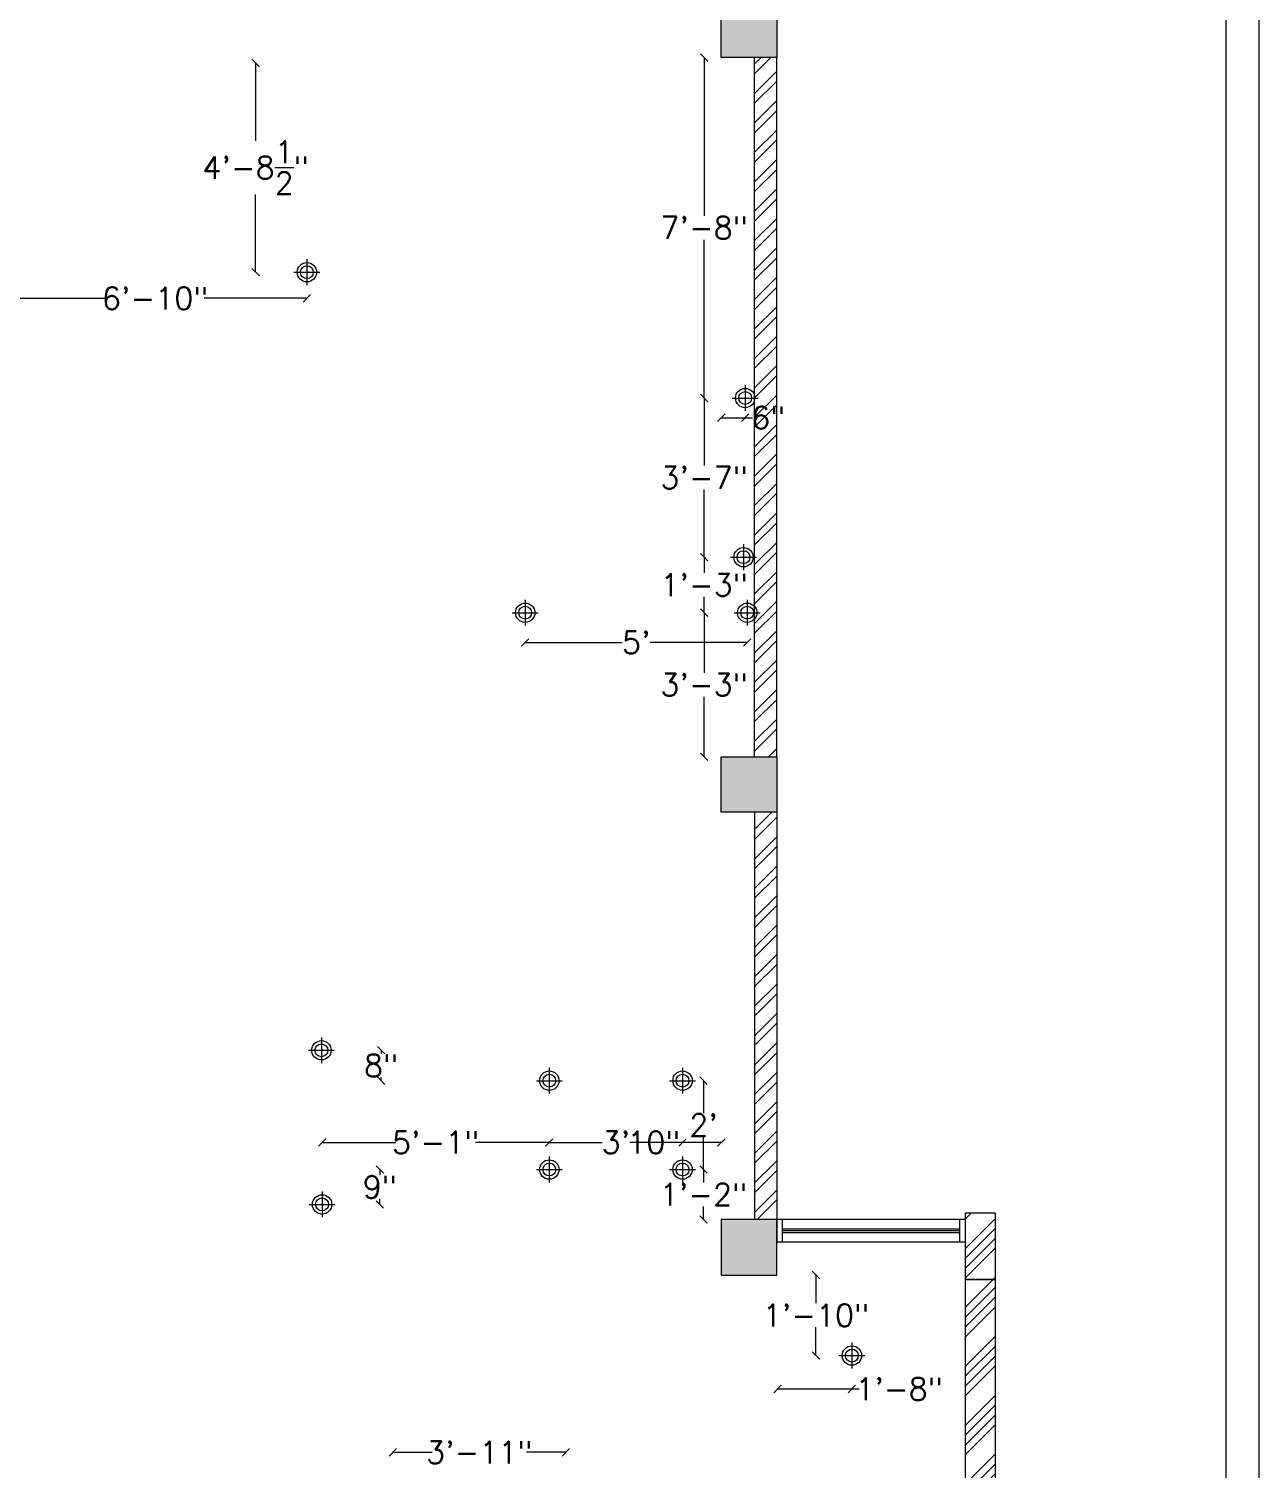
# Model space of a CAD drawing. Header units: inches. Extents: x 111501 to 134888, y 46021 to 52102.
# Drawn here: x 116631 to 116963.5, y 47113.8 to 47502.9 of the extents above; entities that cross this region are included whole.
import ezdxf

# ---------------------------------------------------------------- set-up
doc = ezdxf.new("R2010")
doc.units = ezdxf.units.IN
doc.header["$MEASUREMENT"] = 0
for name, color, linetype, lineweight in [('column', 252, 'Continuous', 9), ('dimension', 250, 'Continuous', 0), ('electrical 2', 1, 'Continuous', 0), ('SHEET', 7, 'Continuous', 30), ('wall', 7, 'Continuous', 9), ('window', 140, 'Continuous', 15)]:
    doc.layers.add(name, color=color, linetype=linetype, lineweight=lineweight)
doc.layers.add('electrical planing', color=251, linetype='Continuous')
doc.styles.get("Standard").update_dxf_attribs({"font": 'txt.shx', "height": 6})
doc.dimstyles.new('Standard$0', dxfattribs={"dimtxt": 4, "dimasz": 2, "dimexe": 0.125, "dimexo": 0.125, "dimgap": 0.25, "dimtad": 0, "dimtih": 1, "dimtoh": 1, "dimdec": 1, "dimlfac": -1, "dimzin": 0, "dimdsep": 46, "dimlunit": 4, "dimtxsty": 'Standard', "dimblk": 'OBLIQUE', "dimblk1": 'DOTSMALL', "dimblk2": 'DOTSMALL', "dimcen": 0, "dimse1": 1, "dimse2": 1, "dimadec": 0, "dimazin": 0, "dimtfac": 1, "dimtdec": 1, "dimtofl": 0, "dimtmove": 0, "dimatfit": 3, "dimfxl": 1, "dimtolj": 1, "dimtzin": 0, "dimarcsym": 0})

# ---------------------------------------------------------------- blocks, each defined once
blk = doc.blocks.new('POINT')
at = {"layer": 'electrical 2'}
for p, q in [((-3013.56, 3860.74, 29.22), (-3013.56, 3855.65, 29.22)), ((-3016.11, 3858.19, 29.22), (-3011.02, 3858.19, 29.22))]:
    blk.add_line(p, q, dxfattribs=at)
for radius in [1.91, 1.27]:
    blk.add_circle((-3013.56, 3858.19, 29.22), radius, dxfattribs=at)
blk = doc.blocks.new('_Oblique')
at = {"color": 0, "linetype": 'ByBlock', "lineweight": -2}
blk.add_line((-0.5, -0.5), (0.5, 0.5), dxfattribs=at)
blk = doc.blocks.new('*D553')
at = {"layer": 'Defpoints', "color": 0, "transparency": 16777216}
for p in [(116624.16, 47493.66), (116692.31, 47437.16), (116706.16, 47437.16)]:
    blk.add_point(p, dxfattribs=at)
at = {"layer": 'dimension', "color": 0, "lineweight": -2, "transparency": 16777216}
for p, q in [((116692.31, 47493.66), (116692.31, 47472.66)), ((116692.31, 47437.16), (116692.31, 47458.16))]:
    blk.add_line(p, q, dxfattribs=at)
at = {"layer": 'dimension', "color": 0, "lineweight": -2, "transparency": 16777216, "xscale": 2, "yscale": 2, "zscale": 2}
for p, rotation in [((116692.31, 47493.66), 90), ((116692.31, 47437.16), 270)]:
    blk.add_blockref('_Oblique', p, dxfattribs=dict(at, rotation=rotation))
at = {"layer": 'dimension', "color": 0, "lineweight": 5, "transparency": 16777216, "insert": (116692.31, 47465.41), "char_height": 6, "attachment_point": 5}
blk.add_mtext('\\A1;4\'-8{\\H1.000000x;\\S1/2;}"', dxfattribs=at)
blk = doc.blocks.new('_DOTSMALL')
at = {"color": 0, "linetype": 'ByBlock', "lineweight": -2, "const_width": 0.5}
blk.add_lwpolyline([(-0.0625, 0, 1), (0.0625, 0, 1)], format="xyb", close=True, dxfattribs=at)
blk = doc.blocks.new('*D554')
at = {"layer": 'Defpoints', "color": 0, "transparency": 16777216}
for p in [(116624.16, 47493.66), (116706.16, 47437.16), (116706.16, 47430.09)]:
    blk.add_point(p, dxfattribs=at)
at = {"layer": 'dimension', "color": 0, "lineweight": -2, "transparency": 16777216}
for p, q in [((116624.16, 47430.09), (116651.91, 47430.09)), ((116706.16, 47430.09), (116678.41, 47430.09))]:
    blk.add_line(p, q, dxfattribs=at)
at = {"layer": 'dimension', "color": 0, "lineweight": -2, "transparency": 16777216, "xscale": 2, "yscale": 2, "zscale": 2, "rotation": 180}
blk.add_blockref('_Oblique', (116624.16, 47430.09), dxfattribs=at)
at = {"layer": 'dimension', "color": 0, "lineweight": -2, "transparency": 16777216, "xscale": 2, "yscale": 2, "zscale": 2}
blk.add_blockref('_Oblique', (116706.16, 47430.09), dxfattribs=at)
at = {"layer": 'dimension', "color": 0, "lineweight": 5, "transparency": 16777216, "insert": (116665.16, 47430.09), "char_height": 6, "attachment_point": 5}
blk.add_mtext('\\A1;6\'-10"', dxfattribs=at)
blk = doc.blocks.new('*D555')
at = {"layer": 'Defpoints', "color": 0, "transparency": 16777216}
for p in [(116818.16, 47495.16), (116813.52, 47403.16), (116824.61, 47403.16)]:
    blk.add_point(p, dxfattribs=at)
at = {"layer": 'dimension', "color": 0, "lineweight": -2, "transparency": 16777216}
for p, q in [((116813.52, 47495.16), (116813.52, 47452.41)), ((116813.52, 47403.16), (116813.52, 47445.91))]:
    blk.add_line(p, q, dxfattribs=at)
at = {"layer": 'dimension', "color": 0, "lineweight": -2, "transparency": 16777216, "xscale": 2, "yscale": 2, "zscale": 2}
for p, rotation in [((116813.52, 47495.16), 90), ((116813.52, 47403.16), 270)]:
    blk.add_blockref('_Oblique', p, dxfattribs=dict(at, rotation=rotation))
at = {"layer": 'dimension', "color": 0, "lineweight": 5, "transparency": 16777216, "insert": (116813.52, 47449.16), "char_height": 6, "attachment_point": 5}
blk.add_mtext('\\A1;7\'-8"', dxfattribs=at)
blk = doc.blocks.new('*D556')
at = {"layer": 'Defpoints', "color": 0, "lineweight": 5, "transparency": 16777216}
for p in [(116818.16, 47495.16), (116824.61, 47403.16), (116824.61, 47397.84)]:
    blk.add_point(p, dxfattribs=at)
at = {"layer": 'dimension', "color": 0, "lineweight": -2, "transparency": 16777216}
for p, q in [((116818.16, 47397.84), (116824.61, 47397.84)), ((116824.61, 47397.84), (116826.61, 47397.84))]:
    blk.add_line(p, q, dxfattribs=at)
at = {"layer": 'dimension', "color": 0, "lineweight": -2, "transparency": 16777216, "xscale": 2, "yscale": 2, "zscale": 2, "rotation": 180}
blk.add_blockref('_Oblique', (116818.16, 47397.84), dxfattribs=at)
at = {"layer": 'dimension', "color": 0, "lineweight": -2, "transparency": 16777216, "xscale": 2, "yscale": 2, "zscale": 2}
blk.add_blockref('_Oblique', (116824.61, 47397.84), dxfattribs=at)
at = {"layer": 'dimension', "color": 0, "lineweight": 5, "transparency": 16777216, "insert": (116830.86, 47397.84), "char_height": 6, "attachment_point": 5}
blk.add_mtext('\\A1;6"', dxfattribs=at)
blk = doc.blocks.new('*D557')
at = {"layer": 'Defpoints', "color": 0, "lineweight": 5, "transparency": 16777216}
for p in [(116824.61, 47403.16), (116813.52, 47360.16), (116824.16, 47360.16)]:
    blk.add_point(p, dxfattribs=at)
at = {"layer": 'dimension', "color": 0, "lineweight": -2, "transparency": 16777216}
for p, q in [((116813.52, 47403.16), (116813.52, 47384.91)), ((116813.52, 47360.16), (116813.52, 47378.41))]:
    blk.add_line(p, q, dxfattribs=at)
at = {"layer": 'dimension', "color": 0, "lineweight": -2, "transparency": 16777216, "xscale": 2, "yscale": 2, "zscale": 2}
for p, rotation in [((116813.52, 47403.16), 90), ((116813.52, 47360.16), 270)]:
    blk.add_blockref('_Oblique', p, dxfattribs=dict(at, rotation=rotation))
at = {"layer": 'dimension', "color": 0, "lineweight": 5, "transparency": 16777216, "insert": (116813.52, 47381.66), "char_height": 6, "attachment_point": 5}
blk.add_mtext('\\A1;3\'-7"', dxfattribs=at)
blk = doc.blocks.new('*D558')
at = {"layer": 'Defpoints', "color": 0, "lineweight": 5, "transparency": 16777216}
for p in [(116824.16, 47360.16), (116813.52, 47345.16), (116825.16, 47345.16)]:
    blk.add_point(p, dxfattribs=at)
at = {"layer": 'dimension', "color": 0, "lineweight": -2, "transparency": 16777216}
for p, q in [((116813.52, 47360.16), (116813.52, 47355.91)), ((116813.52, 47345.16), (116813.52, 47349.41))]:
    blk.add_line(p, q, dxfattribs=at)
at = {"layer": 'dimension', "color": 0, "lineweight": -2, "transparency": 16777216, "xscale": 2, "yscale": 2, "zscale": 2}
for p, rotation in [((116813.52, 47360.16), 90), ((116813.52, 47345.16), 270)]:
    blk.add_blockref('_Oblique', p, dxfattribs=dict(at, rotation=rotation))
at = {"layer": 'dimension', "color": 0, "lineweight": 5, "transparency": 16777216, "insert": (116813.52, 47352.66), "char_height": 6, "attachment_point": 5}
blk.add_mtext('\\A1;1\'-3"', dxfattribs=at)
blk = doc.blocks.new('*D559')
at = {"layer": 'Defpoints', "color": 0, "lineweight": 5, "transparency": 16777216}
for p in [(116825.16, 47345.16), (116813.52, 47306.23), (116822.72, 47306.23)]:
    blk.add_point(p, dxfattribs=at)
at = {"layer": 'dimension', "color": 0, "lineweight": -2, "transparency": 16777216}
for p, q in [((116813.52, 47345.16), (116813.52, 47328.95)), ((116813.52, 47306.23), (116813.52, 47322.45))]:
    blk.add_line(p, q, dxfattribs=at)
at = {"layer": 'dimension', "color": 0, "lineweight": -2, "transparency": 16777216, "xscale": 2, "yscale": 2, "zscale": 2}
for p, rotation in [((116813.52, 47345.16), 90), ((116813.52, 47306.23), 270)]:
    blk.add_blockref('_Oblique', p, dxfattribs=dict(at, rotation=rotation))
at = {"layer": 'dimension', "color": 0, "lineweight": 5, "transparency": 16777216, "insert": (116813.52, 47325.7), "char_height": 6, "attachment_point": 5}
blk.add_mtext('\\A1;3\'-3"', dxfattribs=at)
blk = doc.blocks.new('*D560')
at = {"layer": 'Defpoints', "color": 0, "transparency": 16777216}
for p in [(116765.16, 47345.16), (116825.16, 47345.16), (116825.16, 47337.14)]:
    blk.add_point(p, dxfattribs=at)
at = {"layer": 'dimension', "color": 0, "lineweight": -2, "transparency": 16777216}
for p, q in [((116765.16, 47337.14), (116791.41, 47337.14)), ((116825.16, 47337.14), (116798.91, 47337.14))]:
    blk.add_line(p, q, dxfattribs=at)
at = {"layer": 'dimension', "color": 0, "lineweight": -2, "transparency": 16777216, "xscale": 2, "yscale": 2, "zscale": 2, "rotation": 180}
blk.add_blockref('_Oblique', (116765.16, 47337.14), dxfattribs=at)
at = {"layer": 'dimension', "color": 0, "lineweight": -2, "transparency": 16777216, "xscale": 2, "yscale": 2, "zscale": 2}
blk.add_blockref('_Oblique', (116825.16, 47337.14), dxfattribs=at)
at = {"layer": 'dimension', "color": 0, "lineweight": 5, "transparency": 16777216, "insert": (116795.16, 47337.14), "char_height": 6, "attachment_point": 5}
blk.add_mtext("\\A1;5'", dxfattribs=at)
blk = doc.blocks.new('*D569')
at = {"layer": 'Defpoints', "color": 0, "lineweight": 5, "transparency": 16777216}
for p in [(116807.67, 47202.06), (116807.67, 47194.73), (116818.16, 47181.23)]:
    blk.add_point(p, dxfattribs=at)
at = {"layer": 'dimension', "color": 0, "lineweight": -2, "transparency": 16777216}
for p, q in [((116807.67, 47202.06), (116805.67, 47202.06)), ((116818.16, 47202.06), (116807.67, 47202.06))]:
    blk.add_line(p, q, dxfattribs=at)
at = {"layer": 'dimension', "color": 0, "lineweight": -2, "transparency": 16777216, "xscale": 2, "yscale": 2, "zscale": 2, "rotation": 180}
blk.add_blockref('_Oblique', (116807.67, 47202.06), dxfattribs=at)
at = {"layer": 'dimension', "color": 0, "lineweight": -2, "transparency": 16777216, "xscale": 2, "yscale": 2, "zscale": 2}
blk.add_blockref('_Oblique', (116818.16, 47202.06), dxfattribs=at)
at = {"layer": 'dimension', "color": 0, "lineweight": 5, "transparency": 16777216, "insert": (116799.92, 47202.06), "char_height": 6, "attachment_point": 5}
blk.add_mtext('\\A1;10"', dxfattribs=at)
blk = doc.blocks.new('*D570')
at = {"layer": 'Defpoints', "color": 0, "lineweight": 5, "transparency": 16777216}
for p in [(116807.67, 47194.73), (116813.36, 47194.73), (116818.16, 47181.23)]:
    blk.add_point(p, dxfattribs=at)
at = {"layer": 'dimension', "color": 0, "lineweight": -2, "transparency": 16777216}
for p, q in [((116813.36, 47194.73), (116813.36, 47191.23)), ((116813.36, 47181.23), (116813.36, 47184.73))]:
    blk.add_line(p, q, dxfattribs=at)
at = {"layer": 'dimension', "color": 0, "lineweight": -2, "transparency": 16777216, "xscale": 2, "yscale": 2, "zscale": 2}
for p, rotation in [((116813.36, 47194.73), 90), ((116813.36, 47181.23), 270)]:
    blk.add_blockref('_Oblique', p, dxfattribs=dict(at, rotation=rotation))
at = {"layer": 'dimension', "color": 0, "lineweight": 5, "transparency": 16777216, "insert": (116813.36, 47187.98), "char_height": 6, "attachment_point": 5}
blk.add_mtext('\\A1;1\'-2"', dxfattribs=at)
blk = doc.blocks.new('*D571')
at = {"layer": 'Defpoints', "color": 0, "transparency": 16777216}
for p in [(116807.67, 47218.73), (116813.36, 47218.73), (116807.67, 47194.73)]:
    blk.add_point(p, dxfattribs=at)
at = {"layer": 'dimension', "color": 0, "lineweight": -2, "transparency": 16777216}
for p, q in [((116813.36, 47218.73), (116813.36, 47209.98)), ((116813.36, 47194.73), (116813.36, 47203.48))]:
    blk.add_line(p, q, dxfattribs=at)
at = {"layer": 'dimension', "color": 0, "lineweight": -2, "transparency": 16777216, "xscale": 2, "yscale": 2, "zscale": 2}
for p, rotation in [((116813.36, 47218.73), 90), ((116813.36, 47194.73), 270)]:
    blk.add_blockref('_Oblique', p, dxfattribs=dict(at, rotation=rotation))
at = {"layer": 'dimension', "color": 0, "lineweight": 5, "transparency": 16777216, "insert": (116813.36, 47206.73), "char_height": 6, "attachment_point": 5}
blk.add_mtext("\\A1;2'", dxfattribs=at)
blk = doc.blocks.new('*D572')
at = {"layer": 'Defpoints', "color": 0, "transparency": 16777216}
for p in [(116771.67, 47202.06), (116771.67, 47194.73), (116807.67, 47194.73)]:
    blk.add_point(p, dxfattribs=at)
at = {"layer": 'dimension', "color": 0, "lineweight": -2, "transparency": 16777216}
for p, q in [((116771.67, 47202.06), (116785.92, 47202.06)), ((116807.67, 47202.06), (116793.42, 47202.06))]:
    blk.add_line(p, q, dxfattribs=at)
at = {"layer": 'dimension', "color": 0, "lineweight": -2, "transparency": 16777216, "xscale": 2, "yscale": 2, "zscale": 2, "rotation": 180}
blk.add_blockref('_Oblique', (116771.67, 47202.06), dxfattribs=at)
at = {"layer": 'dimension', "color": 0, "lineweight": -2, "transparency": 16777216, "xscale": 2, "yscale": 2, "zscale": 2}
blk.add_blockref('_Oblique', (116807.67, 47202.06), dxfattribs=at)
at = {"layer": 'dimension', "color": 0, "lineweight": 5, "transparency": 16777216, "insert": (116789.67, 47202.06), "char_height": 6, "attachment_point": 5}
blk.add_mtext("\\A1;3'", dxfattribs=at)
blk = doc.blocks.new('*D573')
at = {"layer": 'Defpoints', "color": 0, "lineweight": 5, "transparency": 16777216}
for p in [(116710.27, 47202.06), (116771.67, 47194.73), (116710.27, 47185.3)]:
    blk.add_point(p, dxfattribs=at)
at = {"layer": 'dimension', "color": 0, "lineweight": -2, "transparency": 16777216}
for p, q in [((116710.27, 47202.06), (116730.22, 47202.06)), ((116771.67, 47202.06), (116751.72, 47202.06))]:
    blk.add_line(p, q, dxfattribs=at)
at = {"layer": 'dimension', "color": 0, "lineweight": -2, "transparency": 16777216, "xscale": 2, "yscale": 2, "zscale": 2, "rotation": 180}
blk.add_blockref('_Oblique', (116710.27, 47202.06), dxfattribs=at)
at = {"layer": 'dimension', "color": 0, "lineweight": -2, "transparency": 16777216, "xscale": 2, "yscale": 2, "zscale": 2}
blk.add_blockref('_Oblique', (116771.67, 47202.06), dxfattribs=at)
at = {"layer": 'dimension', "color": 0, "lineweight": 5, "transparency": 16777216, "insert": (116740.97, 47202.06), "char_height": 6, "attachment_point": 5}
blk.add_mtext('\\A1;5\'-1"', dxfattribs=at)
blk = doc.blocks.new('*D574')
at = {"layer": 'Defpoints', "color": 0, "lineweight": 5, "transparency": 16777216}
for p in [(116771.67, 47194.73), (116710.27, 47185.3), (116725.9, 47185.3)]:
    blk.add_point(p, dxfattribs=at)
at = {"layer": 'dimension', "color": 0, "lineweight": -2, "transparency": 16777216}
for p, q in [((116725.9, 47194.73), (116725.9, 47193.27)), ((116725.9, 47185.3), (116725.9, 47186.77))]:
    blk.add_line(p, q, dxfattribs=at)
at = {"layer": 'dimension', "color": 0, "lineweight": -2, "transparency": 16777216, "xscale": 2, "yscale": 2, "zscale": 2}
for p, rotation in [((116725.9, 47194.73), 90), ((116725.9, 47185.3), 270)]:
    blk.add_blockref('_Oblique', p, dxfattribs=dict(at, rotation=rotation))
at = {"layer": 'dimension', "color": 0, "lineweight": 5, "transparency": 16777216, "insert": (116725.9, 47190.02), "char_height": 6, "attachment_point": 5}
blk.add_mtext('\\A1;9"', dxfattribs=at)
blk = doc.blocks.new('*D575')
at = {"layer": 'Defpoints', "color": 0, "transparency": 16777216}
for p in [(116710.08, 47226.94), (116726.2, 47226.94), (116771.67, 47218.73)]:
    blk.add_point(p, dxfattribs=at)
at = {"layer": 'dimension', "color": 0, "lineweight": -2, "transparency": 16777216}
for p, q in [((116726.2, 47226.94), (116726.2, 47226.09)), ((116726.2, 47218.73), (116726.2, 47219.59))]:
    blk.add_line(p, q, dxfattribs=at)
at = {"layer": 'dimension', "color": 0, "lineweight": -2, "transparency": 16777216, "xscale": 2, "yscale": 2, "zscale": 2}
for p, rotation in [((116726.2, 47226.94), 90), ((116726.2, 47218.73), 270)]:
    blk.add_blockref('_Oblique', p, dxfattribs=dict(at, rotation=rotation))
at = {"layer": 'dimension', "color": 0, "lineweight": 5, "transparency": 16777216, "insert": (116726.2, 47222.84), "char_height": 6, "attachment_point": 5}
blk.add_mtext('\\A1;8"', dxfattribs=at)
blk = doc.blocks.new('*D590')
at = {"layer": 'Defpoints', "color": 0, "transparency": 16777216}
for p in [(116833.16, 47166.23), (116843.75, 47144.47), (116853.45, 47144.47)]:
    blk.add_point(p, dxfattribs=at)
at = {"layer": 'dimension', "color": 0, "lineweight": -2, "transparency": 16777216}
for p, q in [((116843.75, 47166.23), (116843.75, 47158.6)), ((116843.75, 47144.47), (116843.75, 47152.1))]:
    blk.add_line(p, q, dxfattribs=at)
at = {"layer": 'dimension', "color": 0, "lineweight": -2, "transparency": 16777216, "xscale": 2, "yscale": 2, "zscale": 2}
for p, rotation in [((116843.75, 47166.23), 90), ((116843.75, 47144.47), 270)]:
    blk.add_blockref('_Oblique', p, dxfattribs=dict(at, rotation=rotation))
at = {"layer": 'dimension', "color": 0, "lineweight": 5, "transparency": 16777216, "insert": (116843.75, 47155.35), "char_height": 6, "attachment_point": 5}
blk.add_mtext('\\A1;1\'-10"', dxfattribs=at)
blk = doc.blocks.new('*D591')
at = {"layer": 'Defpoints', "color": 0, "transparency": 16777216}
for p in [(116833.33, 47166.25), (116853.45, 47144.47), (116853.45, 47135.44)]:
    blk.add_point(p, dxfattribs=at)
at = {"layer": 'dimension', "color": 0, "lineweight": -2, "transparency": 16777216}
for p, q in [((116833.33, 47135.44), (116853.45, 47135.44)), ((116853.45, 47135.44), (116855.45, 47135.44))]:
    blk.add_line(p, q, dxfattribs=at)
at = {"layer": 'dimension', "color": 0, "lineweight": -2, "transparency": 16777216, "xscale": 2, "yscale": 2, "zscale": 2, "rotation": 180}
blk.add_blockref('_Oblique', (116833.33, 47135.44), dxfattribs=at)
at = {"layer": 'dimension', "color": 0, "lineweight": -2, "transparency": 16777216, "xscale": 2, "yscale": 2, "zscale": 2}
blk.add_blockref('_Oblique', (116853.45, 47135.44), dxfattribs=at)
at = {"layer": 'dimension', "color": 0, "lineweight": 5, "transparency": 16777216, "insert": (116866.2, 47135.44), "char_height": 6, "attachment_point": 5}
blk.add_mtext('\\A1;1\'-8"', dxfattribs=at)
blk = doc.blocks.new('*D594')
at = {"layer": 'Defpoints', "color": 0, "transparency": 16777216}
for p in [(116729.36, 47118.33), (116729.36, 47109.81), (116776.16, 47051.23)]:
    blk.add_point(p, dxfattribs=at)
at = {"layer": 'dimension', "color": 0, "lineweight": -2, "transparency": 16777216}
for p, q in [((116729.36, 47118.33), (116740.01, 47118.33)), ((116776.16, 47118.33), (116765.51, 47118.33))]:
    blk.add_line(p, q, dxfattribs=at)
at = {"layer": 'dimension', "color": 0, "lineweight": -2, "transparency": 16777216, "xscale": 2, "yscale": 2, "zscale": 2, "rotation": 180}
blk.add_blockref('_Oblique', (116729.36, 47118.33), dxfattribs=at)
at = {"layer": 'dimension', "color": 0, "lineweight": -2, "transparency": 16777216, "xscale": 2, "yscale": 2, "zscale": 2}
blk.add_blockref('_Oblique', (116776.16, 47118.33), dxfattribs=at)
at = {"layer": 'dimension', "color": 0, "lineweight": 5, "transparency": 16777216, "insert": (116752.76, 47118.33), "char_height": 6, "attachment_point": 5}
blk.add_mtext('\\A1;3\'-11"', dxfattribs=at)

msp = doc.modelspace()

# ---------------------------------------------------------------- hatches: boundary and pattern name
at = {"layer": 'column'}
h = msp.add_hatch(color=256, dxfattribs=at)
h.paths.add_polyline_path([(116818.16, 47506.21), (116818.16, 47495.21), (116829.16, 47495.21), (116829.16, 47506.21)])
h.paths.add_polyline_path([(116829.16, 47506.21), (116829.16, 47510.21), (116818.16, 47510.21), (116818.16, 47506.21)])
h.paths.add_polyline_path([(116829.16, 47495.21), (116833.16, 47495.21), (116833.16, 47506.21), (116829.16, 47506.21)])
h.paths.add_polyline_path([(116833.16, 47510.21), (116829.16, 47510.21), (116829.16, 47506.21), (116833.16, 47506.21)])
h = msp.add_hatch(color=256, dxfattribs=at)
h.paths.add_polyline_path([(116818.16, 47302.28), (116818.16, 47291.28), (116829.16, 47291.28), (116829.16, 47302.28)])
h.paths.add_polyline_path([(116829.16, 47302.28), (116829.16, 47306.28), (116818.16, 47306.28), (116818.16, 47302.28)])
h.paths.add_polyline_path([(116829.16, 47291.28), (116833.16, 47291.28), (116833.16, 47302.28), (116829.16, 47302.28)])
h.paths.add_polyline_path([(116833.16, 47306.28), (116829.16, 47306.28), (116829.16, 47302.28), (116833.16, 47302.28)])
h = msp.add_hatch(color=256, dxfattribs=at)
h.paths.add_polyline_path([(116833.16, 47177.28), (116833.16, 47166.28), (116822.16, 47166.28), (116822.16, 47177.28)])
h.paths.add_polyline_path([(116822.16, 47177.28), (116822.16, 47181.28), (116833.16, 47181.28), (116833.16, 47177.28)])
h.paths.add_polyline_path([(116822.16, 47166.28), (116818.16, 47166.28), (116818.16, 47177.28), (116822.16, 47177.28)])
h.paths.add_polyline_path([(116818.16, 47181.28), (116822.16, 47181.28), (116822.16, 47177.28), (116818.16, 47177.28)])
at = {"layer": 'wall', "lineweight": 5}
h = msp.add_hatch(dxfattribs=at)
h.set_pattern_fill('ANSI32', color=256, scale=15, style=0)
h.set_pattern_definition([(45, (17503.862, -19.2986), (-3.97747564, 3.97747564), []), (45, (17506.5136, -19.2986), (-3.97747564, 3.97747564), [])])
h.paths.add_polyline_path([(116827.16, 47510.16), (116833.16, 47510.16), (116833.16, 47699.09), (116827.16, 47699.09)])
h.paths.add_polyline_path([(116827.16, 47306.23), (116833.16, 47306.23), (116833.16, 47495.16), (116827.16, 47495.16)])
h.paths.add_polyline_path([(116827.16, 47714.09), (116833.16, 47714.09), (116833.16, 47899.01), (116827.16, 47899.01)])
h.paths.add_polyline_path([(116827.16, 47181.23), (116833.16, 47181.23), (116833.16, 47291.23), (116827.16, 47291.23)])
h = msp.add_hatch(dxfattribs=at)
h.set_pattern_fill('ANSI34', color=256, scale=15, style=0)
h.set_pattern_definition([(45, (912.925, -19.299), (-7.9549513, 7.9549513), []), (45, (915.576, -19.299), (-7.9549513, 7.9549513), []), (45, (918.228, -19.299), (-7.9549513, 7.9549513), []), (45, (920.88, -19.299), (-7.9549513, 7.9549513), [])])
h.paths.add_polyline_path([(116884.16, 47165.04), (116892.16, 47165.04), (116892.16, 47023.04), (116884.16, 47023.04), (116884.16, 47136.61, 0.103538), (116884.38, 47137.66, 0.103538), (116884.16, 47138.71)])
h.paths.add_polyline_path([(116884.16, 46969.04), (116892.16, 46969.04), (116892.16, 46987.04), (116888.16, 46987.04), (116884.16, 46987.04), (116884.16, 46975.04)])
h.paths.add_polyline_path([(116884.16, 47175.23), (116884.16, 47165.04), (116892.16, 47165.04), (116892.16, 47183.04), (116884.16, 47183.04), (116884.16, 47181.23)])

# ---------------------------------------------------------------- linework, layer by layer
at = {"layer": 'column'}
for points in [[(116818.16, 47510.16), (116833.16, 47510.16), (116833.16, 47495.16), (116818.16, 47495.16)], [(116818.16, 47306.23), (116833.16, 47306.23), (116833.16, 47291.23), (116818.16, 47291.23)], [(116833.16, 47181.23), (116818.16, 47181.23), (116818.16, 47166.23), (116833.16, 47166.23)]]:
    msp.add_lwpolyline(points, close=True, dxfattribs=at)
at = {"layer": 'SHEET', "color": 0, "lineweight": 5, "ltscale": 25}
for points in [[(116279.24, 46308.13), (116963.53, 46308.13), (116963.53, 48044.68), (116279.24, 48044.68)], [(116288.16, 46317.06), (116954.61, 46317.06), (116954.61, 48035.76), (116288.16, 48035.76)]]:
    msp.add_lwpolyline(points, close=True, dxfattribs=at)
at = {"layer": 'wall'}
for p, q in [((116827.16, 47306.23), (116827.16, 47495.16)), ((116833.16, 47306.23), (116833.16, 47495.16)), ((116827.16, 47291.23), (116827.16, 47181.23)), ((116833.16, 47291.23), (116833.16, 47181.23)), ((116833.16, 47175.23), (116884.16, 47175.23))]:
    msp.add_line(p, q, dxfattribs=at)
for points in [[(116892.16, 47165.04), (116884.16, 47165.04), (116884.16, 47183.04), (116892.16, 47183.04)], [(116833.16, 47175.23), (116884.16, 47175.23), (116884.16, 47181.23), (116833.16, 47181.23)], [(116892.16, 47023.04), (116884.16, 47023.04), (116884.16, 47165.04), (116892.16, 47165.04)]]:
    msp.add_lwpolyline(points, close=True, dxfattribs=at)
for points in [[(116834.66, 47175.23), (116834.66, 47181.23)], [(116882.66, 47175.23), (116882.66, 47181.23)]]:
    msp.add_lwpolyline(points, dxfattribs=at)
at = {"layer": 'window', "lineweight": 5}
for p, q in [((116834.66, 47178.73), (116882.66, 47178.73)), ((116834.66, 47178.23), (116882.66, 47178.23)), ((116834.66, 47177.73), (116882.66, 47177.73))]:
    msp.add_line(p, q, dxfattribs=at)

# ---------------------------------------------------------------- block references
at = {"layer": 'electrical planing', "xscale": 1.369831401226558, "yscale": 1.369831401226558, "zscale": 1.369831401226558}
for p in [(120834.23, 42152.08, -40.03), (120952.68, 42118.08, -40.03), (120952.23, 42075.08, -40.03), (120893.23, 42060.08, -40.03), (120953.23, 42060.08, -40.03), (120838.16, 41941.87, -40.03), (120899.75, 41933.66, -40.03), (120935.75, 41933.66, -40.03), (120899.75, 41909.66, -40.03), (120935.75, 41909.66, -40.03), (120838.34, 41900.23, -40.03), (120981.52, 41859.4, -40.03)]:
    msp.add_blockref('POINT', p, dxfattribs=at)

# ---------------------------------------------------------------- dimensions: what is measured, and where the dimension line sits
at = {"layer": 'dimension', "lineweight": 5}
for base, p1, p2, picture, middle in [((116706.16, 47430.09), (116624.16, 47493.66), (116706.16, 47437.16), '*D554', (116665.16, 47430.09)), ((116825.16, 47337.14), (116765.16, 47345.16), (116825.16, 47345.16), '*D560', (116795.16, 47337.14)), ((116771.67, 47202.06), (116807.67, 47194.73), (116771.67, 47194.73), '*D572', (116789.67, 47202.06)), ((116853.45, 47135.44), (116833.33, 47166.25), (116853.45, 47144.47), '*D591', (116866.2, 47135.44)), ((116729.36, 47118.33), (116776.16, 47051.23), (116729.36, 47109.81), '*D594', (116752.76, 47118.33))]:
    dim = msp.add_linear_dim(base=base, p1=p1, p2=p2, dimstyle='Standard$0', dxfattribs=at)
    dim.commit()
    dim.dimension.update_dxf_attribs({"geometry": picture, "text_midpoint": middle})
for base, p1, p2, picture, middle in [((116692.31, 47437.16), (116624.16, 47493.66), (116706.16, 47437.16), '*D553', (116692.31, 47465.41)), ((116813.52, 47403.16), (116818.16, 47495.16), (116824.61, 47403.16), '*D555', (116813.52, 47449.16)), ((116726.2, 47226.94), (116771.67, 47218.73), (116710.08, 47226.94), '*D575', (116726.2, 47222.84)), ((116813.36, 47218.73), (116807.67, 47194.73), (116807.67, 47218.73), '*D571', (116813.36, 47206.73)), ((116843.75, 47144.47), (116833.16, 47166.23), (116853.45, 47144.47), '*D590', (116843.75, 47155.35))]:
    dim = msp.add_linear_dim(base=base, p1=p1, p2=p2, angle=90, dimstyle='Standard$0', dxfattribs=at)
    dim.commit()
    dim.dimension.update_dxf_attribs({"geometry": picture, "text_midpoint": middle})
for base, p1, p2, picture, middle in [((116824.61, 47397.84), (116818.16, 47495.16), (116824.61, 47403.16), '*D556', (116830.86, 47397.84)), ((116710.27, 47202.06), (116771.67, 47194.73), (116710.27, 47185.3), '*D573', (116740.97, 47202.06)), ((116807.67, 47202.06), (116818.16, 47181.23), (116807.67, 47194.73), '*D569', (116799.92, 47202.06))]:
    dim = msp.add_linear_dim(base=base, p1=p1, p2=p2, dimstyle='Standard$0', override={"dimdec": 0}, dxfattribs=at)
    dim.commit()
    dim.dimension.update_dxf_attribs({"geometry": picture, "text_midpoint": middle})
for base, p1, p2, override, picture, middle in [((116813.52, 47360.16), (116824.61, 47403.16), (116824.16, 47360.16), {"dimtmove": 1}, '*D557', (116813.52, 47381.66)), ((116813.52, 47345.16), (116824.16, 47360.16), (116825.16, 47345.16), {"dimtmove": 1}, '*D558', (116813.52, 47352.66)), ((116813.52, 47306.23), (116825.16, 47345.16), (116822.72, 47306.23), {"dimtmove": 1}, '*D559', (116813.52, 47325.7)), ((116725.9, 47185.3), (116771.67, 47194.73), (116710.27, 47185.3), {"dimdec": 0}, '*D574', (116725.9, 47190.02)), ((116813.35795487, 47194.73208415), (116818.15978362, 47181.23208415), (116807.67244244, 47194.73208415), {"dimdec": 0}, '*D570', (116813.35795487, 47187.98208416))]:
    dim = msp.add_linear_dim(base=base, p1=p1, p2=p2, angle=90, dimstyle='Standard$0', override=override, dxfattribs=at)
    dim.commit()
    dim.dimension.update_dxf_attribs({"geometry": picture, "text_midpoint": middle})

doc.saveas('drawing.dxf')
